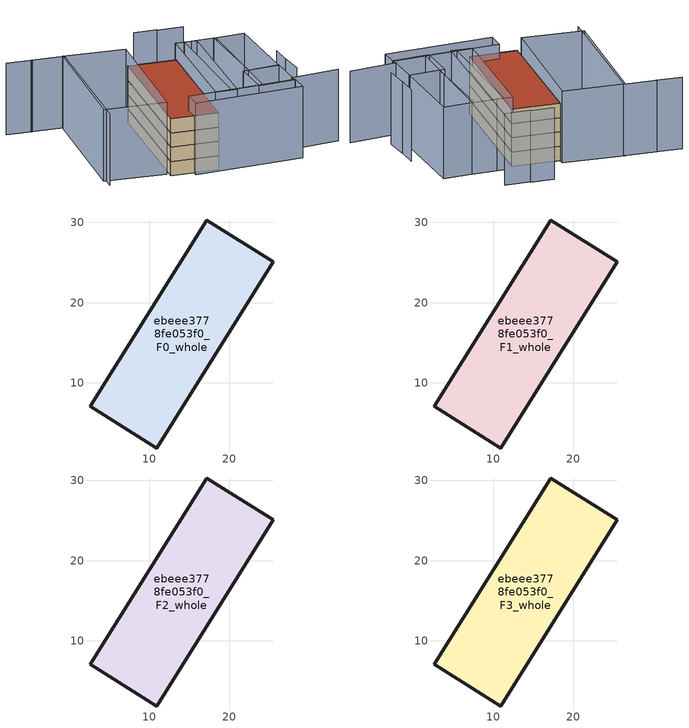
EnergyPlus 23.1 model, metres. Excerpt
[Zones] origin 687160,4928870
ebeee3778fe053f0_F0_whole
 floor ground (EU_floor_Construction): 10.96,1.89 25.46,25.12 17.18,30.29 2.68,7.07 z0
 wall outside (EU_wall_Construction): 2.68,7.07 17.18,30.29 25.46,25.12 10.96,1.89 2.68,7.07 z0:3
ebeee3778fe053f0_F1_whole
 floor to ebeee3778fe053f0_F0_whole (EU_floor_Construction): 10.96,1.89 25.46,25.12 17.18,30.29 2.68,7.07 z3
 wall outside (EU_wall_Construction): 2.68,7.07 17.18,30.29 25.46,25.12 10.96,1.89 2.68,7.07 z3:6
ebeee3778fe053f0_F2_whole
 floor to ebeee3778fe053f0_F1_whole (EU_floor_Construction): 10.96,1.89 25.46,25.12 17.18,30.29 2.68,7.07 z6
 wall outside (EU_wall_Construction): 2.68,7.07 17.18,30.29 25.46,25.12 10.96,1.89 2.68,7.07 z6:9
ebeee3778fe053f0_F3_whole
 floor to ebeee3778fe053f0_F2_whole (EU_floor_Construction): 10.96,1.89 25.46,25.12 17.18,30.29 2.68,7.07 z9
 wall outside (EU_wall_Construction): 2.68,7.07 17.18,30.29 25.46,25.12 10.96,1.89 2.68,7.07 z9:12
 roof outside (EU_roof_Construction): 25.46,25.12 10.96,1.89 2.68,7.07 17.18,30.29 z12
shading: 27.85,-2.17 36.84,-6.24 / 32.15,0.18 34.31,4.8 / 34.19,4.86 36.09,8.68 / 1.83,41.69 7.47,38.1 / 7.47,38.1 -8.46,13.09 / -2.43,44.46 2.04,41.56 / 33.37,30.05 28.85,32.82 / 28.97,32.86 24.91,35.35 / 25.93,-6.56 6.23,3.69 / 6.23,3.69 7.97,7.03 / 7.97,7.03 27.67,-3.22 / 27.67,-3.22 25.93,-6.56 / 30.95,3.83 27.48,-3.25 / 27.48,-3.25 20.79,0.03 / 20.79,0.03 24.26,7.11 / 24.26,7.11 30.95,3.83 / 33.35,21.83 21.56,-0.22 / 21.56,-0.22 15.81,2.86 / 15.81,2.86 27.61,24.9 / 27.61,24.9 33.35,21.83 / 38.5,18.98 30.91,3.75 / 30.91,3.75 25.26,6.57 / 25.26,6.57 32.84,21.8 / 32.84,21.8 38.5,18.98 / 12.87,4.35 26.12,25.92 / 26.12,25.92 29.89,23.6 / 29.89,23.6 16.64,2.04 / 16.64,2.04 12.87,4.35 / 17.8,31.38 2.92,8.27 / 2.92,8.27 -7.73,15.13 / -7.73,15.13 7.15,38.24 / 7.15,38.24 17.8,31.38 z0:15
[Building]
EU S2 Campaign: North Axis=0; Terrain=City; Solar Distribution=FullExterior
[Site:Location]
Bologna: Latitude=44.5; Longitude=11.25; Time Zone=1; Elevation=37
[SizingPeriod:WeatherFileDays]
AnnualSizingPeriod: Begin Month=1; Begin Day of Month=1; End Month=12; End Day of Month=31; Day of Week for Start Day=Monday; Use Weather File Daylight Saving Period=No; Use Weather File Rain and Snow Indicators=No
[MATERIAL]
EU_InternalMass_Material: Roughness=MediumRough; Thickness=0.1; Conductivity=1; Density=1800; Specific Heat=900; Thermal Absorptance=0.9; Solar Absorptance=0.7; Visible Absorptance=0.7
[MATERIAL:NOMASS] Roughness=MediumRough; Thermal Absorptance=0.9; Solar Absorptance=0.7; Visible Absorptance=0.7
Name | Thermal Resistance
EU_wall_NoMass | 0.937881
EU_roof_NoMass | 0.548572
EU_floor_NoMass | 0.71348
[CONSTRUCTION]
EU_wall_Construction: EU_wall_NoMass
EU_roof_Construction: EU_roof_NoMass
EU_floor_Construction: EU_floor_NoMass
EU_InternalMass_Construction: EU_InternalMass_Material
[ZONE] Type=1; Multiplier=1; Ceiling Height=autocalculate; Floor Area=autocalculate; Part of Total Floor Area=Yes
Name | Volume
ebeee3778fe053f0_F0_whole | 801.805
ebeee3778fe053f0_F1_whole; ebeee3778fe053f0_F2_whole; ebeee3778fe053f0_F3_whole | 801.804
[INTERNALMASS] Construction=EU_InternalMass_Construction; Surface Area=267.268
Name | Zone or ZoneList
ebeee3778fe053f0_F0_whole_EU_InternalMass | ebeee3778fe053f0_F0_whole
ebeee3778fe053f0_F1_whole_EU_InternalMass | ebeee3778fe053f0_F1_whole
ebeee3778fe053f0_F2_whole_EU_InternalMass | ebeee3778fe053f0_F2_whole
ebeee3778fe053f0_F3_whole_EU_InternalMass | ebeee3778fe053f0_F3_whole
[OTHEREQUIPMENT] Fuel Type=Electricity; Design Level Calculation Method=Watts/Area; Power per Zone Floor Area=1; Fraction Latent=0; Fraction Radiant=0; Fraction Lost=0; Carbon Dioxide Generation Rate=0; EndUse Subcategory=EU_Step8_InternalGains
Name | Zone or ZoneList or Space or SpaceList | Schedule
EU_Step8_InternalGain_ebeee3778fe053f0_F0_whole_f000 | ebeee3778fe053f0_F0_whole | EU_Step8_GainSchedule_ebeee3778fe053f0_F0_whole_f000
EU_Step8_InternalGain_ebeee3778fe053f0_F1_whole_f000 | ebeee3778fe053f0_F1_whole | EU_Step8_GainSchedule_ebeee3778fe053f0_F1_whole_f000
EU_Step8_InternalGain_ebeee3778fe053f0_F2_whole_f000 | ebeee3778fe053f0_F2_whole | EU_Step8_GainSchedule_ebeee3778fe053f0_F2_whole_f000
EU_Step8_InternalGain_ebeee3778fe053f0_F3_whole_f000 | ebeee3778fe053f0_F3_whole | EU_Step8_GainSchedule_ebeee3778fe053f0_F3_whole_f000
[ZONEVENTILATION:DESIGNFLOWRATE] Schedule=EU_AlwaysOn; Design Flow Rate Calculation Method=AirChanges/Hour; Air Changes per Hour=0.687892; Ventilation Type=Natural; Fan Pressure Rise=0; Fan Total Efficiency=1; Constant Term Coefficient=1; Temperature Term Coefficient=0; Velocity Term Coefficient=0; Velocity Squared Term Coefficient=0; Minimum Indoor Temperature=-100; Maximum Indoor Temperature=100; Delta Temperature=-100; Minimum Outdoor Temperature=-100; Maximum Outdoor Temperature=100; Maximum Wind Speed=40
Name | Zone or ZoneList or Space or SpaceList
EU_ConstantAir_ebeee3778fe053f0_F0_whole | ebeee3778fe053f0_F0_whole
EU_ConstantAir_ebeee3778fe053f0_F1_whole | ebeee3778fe053f0_F1_whole
EU_ConstantAir_ebeee3778fe053f0_F2_whole | ebeee3778fe053f0_F2_whole
EU_ConstantAir_ebeee3778fe053f0_F3_whole | ebeee3778fe053f0_F3_whole
[HVACTEMPLATE:THERMOSTAT] Constant Heating Setpoint=20; Constant Cooling Setpoint=50
EU_HeatOnly_ebeee3778fe053f0_F0_whole; EU_HeatOnly_ebeee3778fe053f0_F1_whole; EU_HeatOnly_ebeee3778fe053f0_F2_whole; EU_HeatOnly_ebeee3778fe053f0_F3_whole
[HVACTEMPLATE:ZONE:IDEALLOADSAIRSYSTEM] System Availability Schedule=EU_AlwaysOn; Maximum Heating Supply Air Temperature=50; Minimum Cooling Supply Air Temperature=13; Maximum Heating Supply Air Humidity Ratio=0.0156; Minimum Cooling Supply Air Humidity Ratio=0.0077; Heating Limit=NoLimit; Cooling Limit=NoLimit; Heating Availability Schedule=EU_AlwaysOn; Cooling Availability Schedule=EU_CoolingOff; Dehumidification Control Type=ConstantSensibleHeatRatio; Cooling Sensible Heat Ratio=0.7; Dehumidification Setpoint=60; Humidification Control Type=None; Humidification Setpoint=30; Outdoor Air Method=None; Outdoor Air Flow Rate per Person=0.00944; Outdoor Air Flow Rate per Zone Floor Area=0; Outdoor Air Flow Rate per Zone=0; Demand Controlled Ventilation Type=None; Outdoor Air Economizer Type=NoEconomizer; Heat Recovery Type=None; Sensible Heat Recovery Effectiveness=0.7; Latent Heat Recovery Effectiveness=0.65
Name | Template Thermostat
ebeee3778fe053f0_F0_whole | EU_HeatOnly_ebeee3778fe053f0_F0_whole
ebeee3778fe053f0_F1_whole | EU_HeatOnly_ebeee3778fe053f0_F1_whole
ebeee3778fe053f0_F2_whole | EU_HeatOnly_ebeee3778fe053f0_F2_whole
ebeee3778fe053f0_F3_whole | EU_HeatOnly_ebeee3778fe053f0_F3_whole
[SIZING:ZONE] Zone Cooling Design Supply Air Temperature Input Method=SupplyAirTemperature; Zone Cooling Design Supply Air Temperature=13; Zone Heating Design Supply Air Temperature Input Method=SupplyAirTemperature; Zone Heating Design Supply Air Temperature=50; Zone Cooling Design Supply Air Humidity Ratio=0.008; Zone Heating Design Supply Air Humidity Ratio=0.008; Cooling Design Air Flow Method=DesignDay; Cooling Design Air Flow Rate=0; Cooling Minimum Air Flow per Zone Floor Area=0.000762; Cooling Minimum Air Flow=0; Cooling Minimum Air Flow Fraction=0.2; Heating Design Air Flow Method=DesignDay; Heating Design Air Flow Rate=0; Heating Maximum Air Flow per Zone Floor Area=0.002032; Heating Maximum Air Flow=0.141576; Heating Maximum Air Flow Fraction=0.3; Account for Dedicated Outdoor Air System=No; Dedicated Outdoor Air System Control Strategy=NeutralSupplyAir; Dedicated Outdoor Air Low Setpoint Temperature for Design=autosize; Dedicated Outdoor Air High Setpoint Temperature for Design=autosize; Zone Load Sizing Method=Sensible Load Only No Latent Load; Zone Latent Cooling Design Supply Air Humidity Ratio Input Method=HumidityRatioDifference; Zone Cooling Design Supply Air Humidity Ratio Difference=0.005; Zone Latent Heating Design Supply Air Humidity Ratio Input Method=HumidityRatioDifference; Zone Humidification Design Supply Air Humidity Ratio Difference=0.005
ebeee3778fe053f0_F0_whole; ebeee3778fe053f0_F1_whole; ebeee3778fe053f0_F2_whole; ebeee3778fe053f0_F3_whole
[SCHEDULE:CONSTANT]
Name | Hourly Value
EU_AlwaysOn | 1
EU_CoolingOff | 0
[SCHEDULE:FILE] Column Number=1; Rows to Skip at Top=0; Number of Hours of Data=8760; Column Separator=Comma; Interpolate to Timestep=No; Minutes per Item=60; Adjust Schedule for Daylight Savings=Yes
Name | File
EU_Step8_GainSchedule_ebeee3778fe053f0_F0_whole_f000 | ../../schedules/ebeee3778fe053f0/ebeee3778fe053f0_F0_whole_f000_gain.csv
EU_Step8_GainSchedule_ebeee3778fe053f0_F1_whole_f000 | ../../schedules/ebeee3778fe053f0/ebeee3778fe053f0_F1_whole_f000_gain.csv
EU_Step8_GainSchedule_ebeee3778fe053f0_F2_whole_f000 | ../../schedules/ebeee3778fe053f0/ebeee3778fe053f0_F2_whole_f000_gain.csv
EU_Step8_GainSchedule_ebeee3778fe053f0_F3_whole_f000 | ../../schedules/ebeee3778fe053f0/ebeee3778fe053f0_F3_whole_f000_gain.csv
